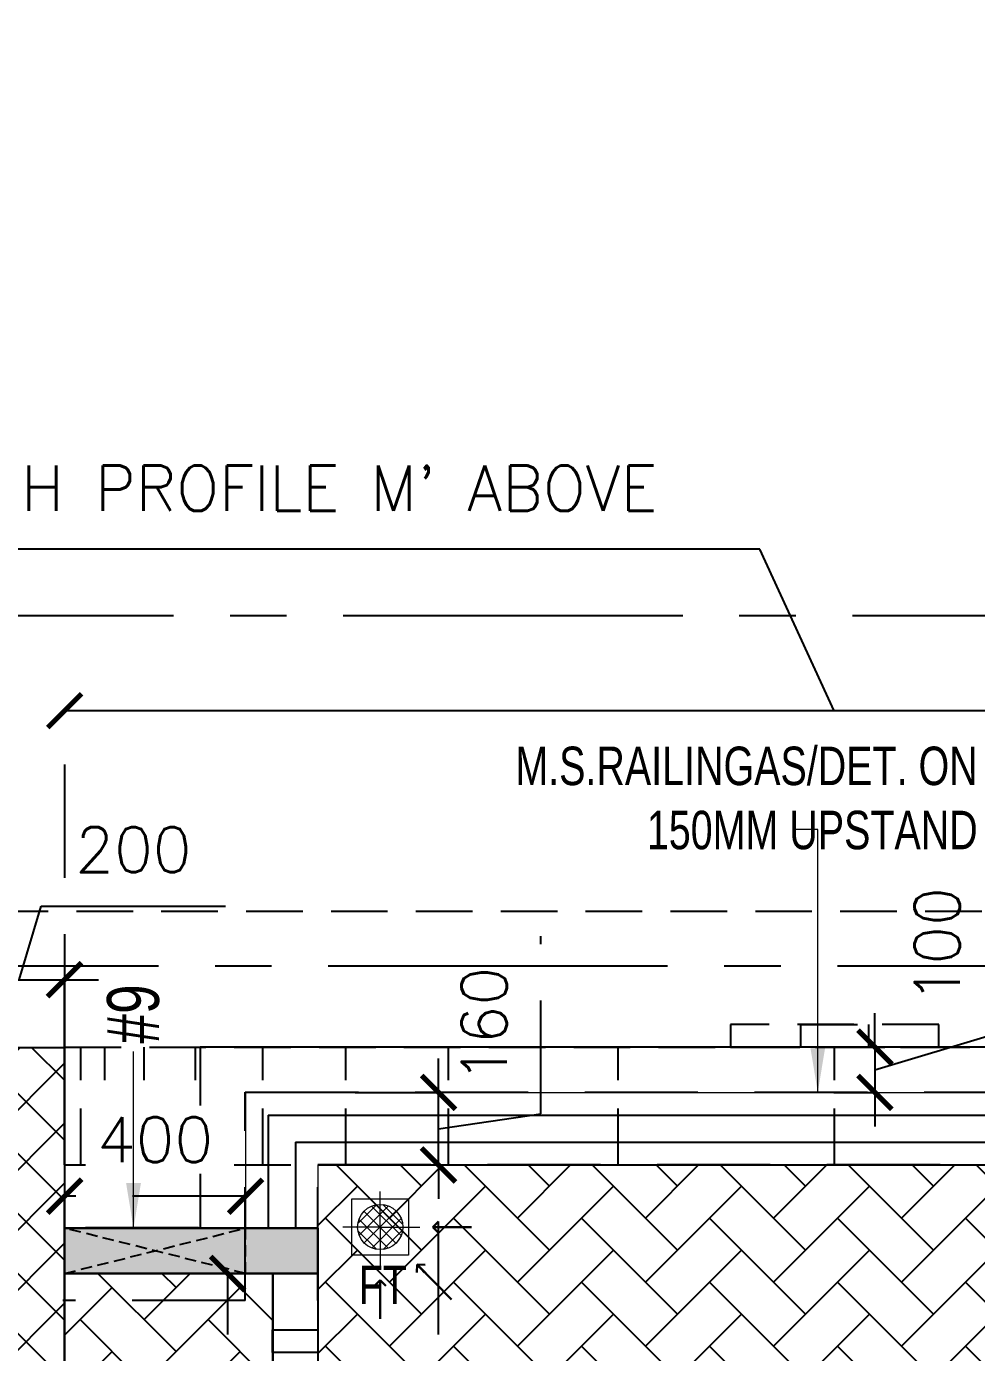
# Model space of a CAD drawing. Header units: millimetres. Extents: x 1167879 to 1231451, y -5731814 to -5645217.
# Drawn here: x 1186548 to 1188647, y -5708828 to -5705898 of the extents above; entities that cross this region are included whole.
import ezdxf

# ---------------------------------------------------------------- set-up
doc = ezdxf.new("R2010")
doc.units = ezdxf.units.MM
doc.header["$LTSCALE"] = 1000
doc.header["$MEASUREMENT"] = 0
for name, pattern in [('$0$AUDIT_D_120904163729-0', [0]), ('$0$HIDDEN', [0.375, 0.25, -0.125]), ('3BHK-A$0$AUDIT_D_120904163729-0', [0]), ('3BHK-A$0$HIDDEN', [0.375, 0.25, -0.125]), ('AUDIT_D_120904163729-0', [0]), ('T8(T9 IS SIMILAR) - 1st FLOOR ELEVATION$0$AUDIT_D_120904163729-0', [0]), ('T8(T9 IS SIMILAR) - 1st FLOOR ELEVATION$0$HIDDEN', [0.375, 0.25, -0.125]), ('T8(T9 IS SIMILAR) - DIMENSION & TEXTING$0$HIDDEN', [0.375, 0.25, -0.125]), ('T8(T9 IS SIMILAR) - TYPICAL FLOOR ELEVATION$0$AUDIT_D_120904163729-0', [0]), ('T8(T9 IS SIMILAR) - TYPICAL FLOOR ELEVATION$0$HIDDEN', [0.375, 0.25, -0.125]), ('T8(T9 IS SIMILAR)$0$$0$HIDDEN', [0.375, 0.25, -0.125]), ('T8_REFUGE COLUMNS$0$CENTER2', [1.125, 0.75, -0.125, 0.125, -0.125])]:
    doc.linetypes.add(name, pattern=pattern)
doc.layers.get('0').update_dxf_attribs({"linetype": 'AUDIT_D_120904163729-0'})
for name, color, linetype in [('$0$A-DIM', 1, '$0$AUDIT_D_120904163729-0'), ('3BHK-A$0$$1$CUT-OUT', 49, 'Continuous'), ('3BHK-A$0$A-DECK SUNK 125', 8, 'Continuous'), ('3BHK-A$0$A-Elev Feature-Chajja', 13, 'Continuous'), ('3BHK-A$0$A-HATCH -160', 251, '3BHK-A$0$AUDIT_D_120904163729-0'), ('3BHK-A$0$CUT-OUT', 49, 'Continuous'), ('3BHK-A$0$ELE 1', 1, 'Continuous'), ('A_dim', 1, 'Continuous'), ('T8(T9 IS SIMILAR) - 1st FLOOR ELEVATION$0$A-WALL-FEATURES', 6, 'T8(T9 IS SIMILAR) - 1st FLOOR ELEVATION$0$AUDIT_D_120904163729-0'), ('T8(T9 IS SIMILAR) - DIMENSION & TEXTING$0$A-DIMENSIONS', 2, 'T8(T9 IS SIMILAR) - DIMENSION & TEXTING$0$HIDDEN'), ('T8(T9 IS SIMILAR) - TYPICAL FLOOR ELEVATION$0$A-DIM', 1, 'T8(T9 IS SIMILAR) - TYPICAL FLOOR ELEVATION$0$AUDIT_D_120904163729-0'), ('T8(T9 IS SIMILAR) - TYPICAL FLOOR ELEVATION$0$A-WALL HATCH', 252, 'T8(T9 IS SIMILAR) - TYPICAL FLOOR ELEVATION$0$AUDIT_D_120904163729-0'), ('T8(T9 IS SIMILAR) - TYPICAL FLOOR ELEVATION$0$A-WALL-FEATURES', 6, 'T8(T9 IS SIMILAR) - TYPICAL FLOOR ELEVATION$0$AUDIT_D_120904163729-0'), ('T8(T9 IS SIMILAR)$0$$6$a-beam 2', 50, 'Continuous'), ('T8(T9 IS SIMILAR)$0$S-BEAM', 20, 'T8(T9 IS SIMILAR)$0$$0$HIDDEN'), ('T8_REFUGE COLUMNS$0$A-CENTERLINE', 193, 'T8_REFUGE COLUMNS$0$CENTER2'), ('T8_TYPICAL COLUMNS$0$A-RCC COLS', 3, 'Continuous')]:
    doc.layers.add(name, color=color, linetype=linetype)
for name, color, linetype, lineweight in [('3BHK-A$0$a-TOI-fixtures', 251, 'Continuous', 0), ('3BHK-A$0$A-WALL- 160', 6, 'Continuous', 30), ('3BHK-A$0$D&W', 8, 'Continuous', 25), ('3BHK-A$0$Ele', 8, 'Continuous', 15), ('T8(T9 IS SIMILAR) - DIMENSION & TEXTING$0$R0-18-10-2014-T1-1st Podium Floor Plan$0$Text', 2, 'Continuous', 0), ('T8(T9 IS SIMILAR)$0$D&W', 8, 'Continuous', 25)]:
    doc.layers.add(name, color=color, linetype=linetype, lineweight=lineweight)
doc.styles.add('$4$Romans 1', font='romans.shx', dxfattribs={"height": 100})
doc.styles.add('3BHK-A$0$Romans 1', font='romans.shx', dxfattribs={"height": 100})
doc.styles.add('T8(T9 IS SIMILAR) - DIMENSION & TEXTING$0$ARIAL ARROW', font='swisscl.ttf')
doc.styles.add('T8(T9 IS SIMILAR) - DIMENSION & TEXTING$0$Romans 1', font='romans.shx', dxfattribs={"height": 100})
doc.styles.add('T8(T9 IS SIMILAR) - DIMENSION & TEXTING$0$Tahoma', font='tahoma.ttf')
doc.styles.add('T8(T9 IS SIMILAR) - TYPICAL FLOOR ELEVATION$0$Romans 1', font='romans.shx', dxfattribs={"height": 100})
doc.dimstyles.new('$1$ALPINE S', dxfattribs={"dimscale": 0, "dimtxt": 100, "dimasz": 75, "dimexe": 0, "dimexo": 0, "dimgap": 75, "dimtad": 1, "dimdec": 0, "dimzin": 0, "dimdsep": 46, "dimtxsty": '$4$Romans 1', "dimblk": '$4$_ArchTick', "dimcen": 0.09, "dimclrd": 256, "dimclre": 256, "dimclrt": 7, "dimadec": 0, "dimazin": 0, "dimtfac": 1, "dimtdec": 0, "dimtofl": 0, "dimtmove": 1, "dimatfit": 0, "dimldrblk": '$1$_Open90', "dimfxl": 1, "dimtolj": 1, "dimtzin": 0, "dimarcsym": 0})
doc.dimstyles.new('3BHK-A$0$ALPINE S', dxfattribs={"dimscale": 0, "dimtxt": 100, "dimasz": 75, "dimexe": 0, "dimexo": 0, "dimgap": 75, "dimtad": 1, "dimdec": 0, "dimzin": 0, "dimdsep": 46, "dimtxsty": '3BHK-A$0$Romans 1', "dimblk": '3BHK-A$0$_ArchTick', "dimcen": 0.09, "dimclrd": 256, "dimclre": 256, "dimclrt": 7, "dimadec": 0, "dimazin": 0, "dimtfac": 1, "dimtdec": 0, "dimtofl": 0, "dimtmove": 1, "dimatfit": 0, "dimldrblk": '3BHK-A$0$_Open90', "dimfxl": 1, "dimtolj": 1, "dimtzin": 0, "dimarcsym": 0})
doc.dimstyles.new('T8(T9 IS SIMILAR) - DIMENSION & TEXTING$0$ALPINE S', dxfattribs={"dimscale": 0, "dimtxt": 100, "dimasz": 75, "dimexe": 0, "dimexo": 0, "dimgap": 75, "dimtad": 1, "dimdec": 0, "dimzin": 0, "dimdsep": 46, "dimtxsty": 'T8(T9 IS SIMILAR) - DIMENSION & TEXTING$0$Romans 1', "dimblk": 'T8(T9 IS SIMILAR) - DIMENSION & TEXTING$0$_ArchTick', "dimcen": 0.09, "dimclrd": 256, "dimclre": 256, "dimclrt": 7, "dimadec": 0, "dimazin": 0, "dimtfac": 1, "dimtdec": 0, "dimtofl": 0, "dimtmove": 1, "dimatfit": 0, "dimldrblk": 'T8(T9 IS SIMILAR) - DIMENSION & TEXTING$0$_Open90', "dimfxl": 1, "dimtolj": 1, "dimtzin": 0, "dimarcsym": 0})
doc.dimstyles.new('T8(T9 IS SIMILAR) - DIMENSION & TEXTING$0$SAMATA STD', dxfattribs={"dimtxt": 100, "dimasz": 50, "dimexe": 50, "dimexo": 50, "dimgap": 10, "dimtad": 0, "dimdec": 0, "dimrnd": 5, "dimzin": 0, "dimdsep": 46, "dimtxsty": 'T8(T9 IS SIMILAR) - DIMENSION & TEXTING$0$Tahoma', "dimblk": 'T8(T9 IS SIMILAR) - DIMENSION & TEXTING$0$_Origin2', "dimcen": -50, "dimdle": 50, "dimclrd": 7, "dimclre": 7, "dimclrt": 7, "dimadec": 0, "dimazin": 0, "dimtfac": 1, "dimtdec": 0, "dimtmove": 1, "dimatfit": 3, "dimfxl": 150, "dimtfill": 1, "dimtolj": 1, "dimtzin": 0, "dimlwd": -1, "dimlwe": -1, "dimarcsym": 0})
doc.dimstyles.new('T8(T9 IS SIMILAR) - TYPICAL FLOOR ELEVATION$0$ALPINE S', dxfattribs={"dimscale": 0, "dimtxt": 100, "dimasz": 75, "dimexe": 0, "dimexo": 0, "dimgap": 75, "dimtad": 1, "dimdec": 0, "dimzin": 0, "dimdsep": 46, "dimtxsty": 'T8(T9 IS SIMILAR) - TYPICAL FLOOR ELEVATION$0$Romans 1', "dimblk": 'T8(T9 IS SIMILAR) - TYPICAL FLOOR ELEVATION$0$_ArchTick', "dimcen": 0.09, "dimclrd": 256, "dimclre": 256, "dimclrt": 7, "dimadec": 0, "dimazin": 0, "dimtfac": 1, "dimtdec": 0, "dimtofl": 0, "dimtmove": 1, "dimatfit": 0, "dimldrblk": 'T8(T9 IS SIMILAR) - TYPICAL FLOOR ELEVATION$0$_Open90', "dimfxl": 1, "dimtolj": 1, "dimtzin": 0, "dimarcsym": 0})

# ---------------------------------------------------------------- blocks, each defined once
blk = doc.blocks.new('T8(T9 IS SIMILAR) - 1st FLOOR ELEVATION')
at = {"layer": 'T8(T9 IS SIMILAR) - 1st FLOOR ELEVATION$0$A-WALL-FEATURES', "color": 4, "linetype": 'T8(T9 IS SIMILAR) - 1st FLOOR ELEVATION$0$HIDDEN', "ltscale": 0.5}
for p, q in [((1186632.4, -5708413.8, -0.2), (1186632.4, -5708153.8)), ((1186632.4, -5708153.8), (1190032.4, -5708153.8, 0.2)), ((1186668.8, -5708413.8, 0.4), (1186668.8, -5708153.8, 0.6)), ((1186721.2, -5708413.8, 0.4), (1186721.2, -5708153.8, 0.6)), ((1186808.5, -5708413.8, 0.4), (1186808.5, -5708153.8, 0.6)), ((1186922, -5708413.8, 0.4), (1186922, -5708153.8, 0.6)), ((1187070.4, -5708413.8, 0.4), (1187070.4, -5708153.8, 0.6)), ((1187253.8, -5708413.8, 0.4), (1187253.8, -5708153.8, 0.6)), ((1187480.7, -5708413.8, 0.4), (1187480.7, -5708153.8, 0.6)), ((1187855.3, -5708413.8, 0.4), (1187855.3, -5708153.8, 0.6)), ((1188333.9, -5708413.8, 0.4), (1188333.9, -5708153.8, 0.6)), ((1186632.4, -5708413.8), (1190032.4, -5708413.8, 0.2))]:
    blk.add_line(p, q, dxfattribs=at)
at = {"layer": 'T8(T9 IS SIMILAR) - 1st FLOOR ELEVATION$0$A-WALL-FEATURES', "color": 4, "linetype": 'T8(T9 IS SIMILAR) - 1st FLOOR ELEVATION$0$HIDDEN', "ltscale": 0.5, "elevation": 0.6}
blk.add_lwpolyline([(1190534.1, -5710588.8), (1190533.8, -5707853.8), (1186132.4, -5707853.8), (1186132.4, -5709298.7)], dxfattribs=at)
for points in [[(1188564.1, -5708103.8), (1188104.1, -5708103.8), (1188104.1, -5708153.8), (1188564.1, -5708153.8)], [(1188409.1, -5708153.8), (1188259.1, -5708153.8), (1188259.1, -5708103.8), (1188409.1, -5708103.8)]]:
    blk.add_lwpolyline(points, close=True, dxfattribs=at)
blk = doc.blocks.new('T8(T9 IS SIMILAR) - DIMENSION & TEXTING$0$_ArchTick')
at = {"color": 0, "linetype": 'ByBlock', "const_width": 0.15}
blk.add_lwpolyline([(-0.5, -0.5), (0.5, 0.5)], dxfattribs=at)
blk = doc.blocks.new('*D358')
at = {"layer": 'T8(T9 IS SIMILAR) - DIMENSION & TEXTING$0$A-DIMENSIONS', "linetype": 'T8(T9 IS SIMILAR) - DIMENSION & TEXTING$0$HIDDEN', "lineweight": -2, "transparency": 16777216}
for p, q in [((1187274.3, -5708414), (1187458.8, -5708414)), ((1187274.3, -5709913.9), (1187458.8, -5709913.9))]:
    blk.add_line(p, q, dxfattribs=at)
at = {"layer": 'T8(T9 IS SIMILAR) - DIMENSION & TEXTING$0$A-DIMENSIONS', "lineweight": -2, "transparency": 16777216}
blk.add_line((1187458.8, -5709913.9), (1187458.8, -5708414), dxfattribs=at)
at = {"layer": 'T8(T9 IS SIMILAR) - DIMENSION & TEXTING$0$A-DIMENSIONS', "linetype": 'ByBlock', "lineweight": -2, "transparency": 16777216, "xscale": 75, "yscale": 75, "zscale": 75}
for p, rotation in [((1187458.8, -5708414), 90), ((1187458.8, -5709913.9), 270)]:
    blk.add_blockref('T8(T9 IS SIMILAR) - DIMENSION & TEXTING$0$_ArchTick', p, dxfattribs=dict(at, rotation=rotation))
at = {"layer": 'T8(T9 IS SIMILAR) - DIMENSION & TEXTING$0$A-DIMENSIONS', "color": 7, "linetype": 'ByBlock', "transparency": 16777216, "insert": (1187333.8, -5709163.9), "char_height": 100, "attachment_point": 5, "rotation": 90, "style": 'T8(T9 IS SIMILAR) - DIMENSION & TEXTING$0$Romans 1'}
blk.add_mtext('\\A1;1500', dxfattribs=at)
blk = doc.blocks.new('T8(T9 IS SIMILAR) - DIMENSION & TEXTING$0$_Open90')
at = {"color": 0, "linetype": 'ByBlock', "lineweight": -2}
for p, q in [((-0.5, 0.5), (0, 0)), ((0, 0), (-1, 0)), ((0, 0), (-0.5, -0.5))]:
    blk.add_line(p, q, dxfattribs=at)
blk = doc.blocks.new('*D360')
at = {"layer": 'T8(T9 IS SIMILAR) - DIMENSION & TEXTING$0$A-DIMENSIONS', "linetype": 'T8(T9 IS SIMILAR) - DIMENSION & TEXTING$0$HIDDEN', "lineweight": -2, "transparency": 16777216}
for p, q in [((1186977.7, -5708654), (1186992.9, -5708654)), ((1186977.7, -5709913.9), (1186992.9, -5709913.9))]:
    blk.add_line(p, q, dxfattribs=at)
at = {"layer": 'T8(T9 IS SIMILAR) - DIMENSION & TEXTING$0$A-DIMENSIONS', "lineweight": -2, "transparency": 16777216}
blk.add_line((1186992.9, -5709913.9), (1186992.9, -5708654), dxfattribs=at)
at = {"layer": 'T8(T9 IS SIMILAR) - DIMENSION & TEXTING$0$A-DIMENSIONS', "linetype": 'ByBlock', "lineweight": -2, "transparency": 16777216, "xscale": 75, "yscale": 75, "zscale": 75}
for p, rotation in [((1186992.9, -5708654), 90), ((1186992.9, -5709913.9), 270)]:
    blk.add_blockref('T8(T9 IS SIMILAR) - DIMENSION & TEXTING$0$_ArchTick', p, dxfattribs=dict(at, rotation=rotation))
at = {"layer": 'T8(T9 IS SIMILAR) - DIMENSION & TEXTING$0$A-DIMENSIONS', "color": 7, "linetype": 'ByBlock', "transparency": 16777216, "insert": (1186867.9, -5709283.9), "char_height": 100, "attachment_point": 5, "rotation": 90, "style": 'T8(T9 IS SIMILAR) - DIMENSION & TEXTING$0$Romans 1'}
blk.add_mtext('\\A1;1260', dxfattribs=at)
blk = doc.blocks.new('*D215')
at = {"layer": 'T8(T9 IS SIMILAR) - DIMENSION & TEXTING$0$A-DIMENSIONS', "linetype": 'T8(T9 IS SIMILAR) - DIMENSION & TEXTING$0$HIDDEN', "lineweight": -2, "transparency": 16777216}
for p, q in [((1186632.7, -5708553.7), (1186632.7, -5708483)), ((1187032.4, -5708553.7), (1187032.4, -5708483))]:
    blk.add_line(p, q, dxfattribs=at)
at = {"layer": 'T8(T9 IS SIMILAR) - DIMENSION & TEXTING$0$A-DIMENSIONS', "lineweight": -2, "transparency": 16777216}
blk.add_line((1187032.4, -5708483), (1186632.7, -5708483), dxfattribs=at)
at = {"layer": 'T8(T9 IS SIMILAR) - DIMENSION & TEXTING$0$A-DIMENSIONS', "color": 7, "linetype": 'ByBlock', "transparency": 16777216, "insert": (1186832.5, -5708358), "char_height": 100, "attachment_point": 5, "style": 'T8(T9 IS SIMILAR) - DIMENSION & TEXTING$0$Romans 1', "bg_fill": 3, "box_fill_scale": 1.25, "bg_fill_color": 256, "bg_fill_true_color": 13158600, "bg_fill_transparency": 0}
blk.add_mtext('\\A1;400', dxfattribs=at)
at = {"layer": 'T8(T9 IS SIMILAR) - DIMENSION & TEXTING$0$A-DIMENSIONS', "linetype": 'ByBlock', "lineweight": -2, "transparency": 16777216, "xscale": 75, "yscale": 75, "zscale": 75, "rotation": 180}
blk.add_blockref('T8(T9 IS SIMILAR) - DIMENSION & TEXTING$0$_ArchTick', (1186632.7, -5708483), dxfattribs=at)
at = {"layer": 'T8(T9 IS SIMILAR) - DIMENSION & TEXTING$0$A-DIMENSIONS', "linetype": 'ByBlock', "lineweight": -2, "transparency": 16777216, "xscale": 75, "yscale": 75, "zscale": 75}
blk.add_blockref('T8(T9 IS SIMILAR) - DIMENSION & TEXTING$0$_ArchTick', (1187032.4, -5708483), dxfattribs=at)
blk = doc.blocks.new('T8(T9 IS SIMILAR) - DIMENSION & TEXTING$0$_Origin2')
at = {"color": 0, "linetype": 'ByBlock', "lineweight": -2}
blk.add_line((-0.5, 0), (-1, 0), dxfattribs=at)
for radius in [0.5, 0.25]:
    blk.add_circle((0, 0), radius, dxfattribs=at)
blk = doc.blocks.new('*D195')
at = {"layer": 'T8(T9 IS SIMILAR) - DIMENSION & TEXTING$0$A-DIMENSIONS', "lineweight": -2, "transparency": 16777216}
for p, q in [((1187684.8, -5708300.8), (1187684.8, -5707907.9)), ((1187458.8, -5708253.7), (1187458.8, -5708178.7)), ((1187458.8, -5708414), (1187458.8, -5708253.7)), ((1187458.8, -5708333.8), (1187684.8, -5708300.8)), ((1187458.8, -5708414), (1187458.8, -5708489))]:
    blk.add_line(p, q, dxfattribs=at)
at = {"layer": 'T8(T9 IS SIMILAR) - DIMENSION & TEXTING$0$A-DIMENSIONS', "linetype": 'T8(T9 IS SIMILAR) - DIMENSION & TEXTING$0$HIDDEN', "lineweight": -2, "transparency": 16777216}
for p, q in [((1187274.3, -5708253.7), (1187458.8, -5708253.7)), ((1187274.3, -5708414), (1187458.8, -5708414))]:
    blk.add_line(p, q, dxfattribs=at)
at = {"layer": 'T8(T9 IS SIMILAR) - DIMENSION & TEXTING$0$A-DIMENSIONS', "linetype": 'ByBlock', "lineweight": -2, "transparency": 16777216, "xscale": 75, "yscale": 75, "zscale": 75}
for p, rotation in [((1187458.8, -5708253.7), 270), ((1187458.8, -5708414), 90)]:
    blk.add_blockref('T8(T9 IS SIMILAR) - DIMENSION & TEXTING$0$_ArchTick', p, dxfattribs=dict(at, rotation=rotation))
at = {"layer": 'T8(T9 IS SIMILAR) - DIMENSION & TEXTING$0$A-DIMENSIONS', "color": 7, "linetype": 'ByBlock', "transparency": 16777216, "insert": (1187559.8, -5708104.4), "char_height": 100, "attachment_point": 5, "rotation": 90, "style": 'T8(T9 IS SIMILAR) - DIMENSION & TEXTING$0$Romans 1'}
blk.add_mtext('\\A1;160', dxfattribs=at)
blk = doc.blocks.new('T8_REFUGE COLUMNS')
at = {"layer": 'T8_REFUGE COLUMNS$0$A-CENTERLINE'}
for p, q in [((1217248.2, -5707199.9), (1182156.9, -5707199.9)), ((1217215, -5707974.9), (1182156.9, -5707974.9))]:
    blk.add_line(p, q, dxfattribs=at)
blk = doc.blocks.new('T8_TYPICAL COLUMNS')
at = {"layer": 'T8_TYPICAL COLUMNS$0$A-RCC COLS', "linetype": 'ByBlock'}
blk.add_blockref('T8_REFUGE COLUMNS', (0, 0), dxfattribs=at)
blk = doc.blocks.new('3BHK-A$0$_ArchTick')
at = {"color": 0, "linetype": 'ByBlock', "const_width": 0.15}
blk.add_lwpolyline([(-0.5, -0.5), (0.5, 0.5)], dxfattribs=at)
blk = doc.blocks.new('3BHK-A$0$_Open90')
at = {"color": 0, "linetype": 'ByBlock', "lineweight": -2}
for p, q in [((0, 0), (-1, 0)), ((-0.5, 0.5), (0, 0)), ((0, 0), (-0.5, -0.5))]:
    blk.add_line(p, q, dxfattribs=at)
blk = doc.blocks.new('T8(T9 IS SIMILAR) - TYPICAL FLOOR ELEVATION$0$_ArchTick')
at = {"color": 0, "linetype": 'ByBlock', "const_width": 0.15}
blk.add_lwpolyline([(-0.5, -0.5), (0.5, 0.5)], dxfattribs=at)
blk = doc.blocks.new('*D695')
at = {"layer": 'T8(T9 IS SIMILAR) - TYPICAL FLOOR ELEVATION$0$A-DIM', "lineweight": -2, "transparency": 16777216}
for p, q in [((1188685.5, -5708124.9), (1188685.5, -5707732)), ((1188423, -5708153.6), (1188423, -5708078.6)), ((1188423, -5708203.6), (1188685.5, -5708124.9)), ((1188423, -5708153.6), (1188423, -5708253.6)), ((1188423, -5708253.6), (1188423, -5708328.6))]:
    blk.add_line(p, q, dxfattribs=at)
at = {"layer": 'T8(T9 IS SIMILAR) - TYPICAL FLOOR ELEVATION$0$A-DIM', "linetype": 'T8(T9 IS SIMILAR) - TYPICAL FLOOR ELEVATION$0$HIDDEN', "lineweight": -2, "transparency": 16777216}
for p, q in [((1188332.4, -5708153.6), (1188423, -5708153.6)), ((1188332.4, -5708253.6), (1188423, -5708253.6))]:
    blk.add_line(p, q, dxfattribs=at)
at = {"layer": 'T8(T9 IS SIMILAR) - TYPICAL FLOOR ELEVATION$0$A-DIM', "linetype": 'ByBlock', "lineweight": -2, "transparency": 16777216, "xscale": 75, "yscale": 75, "zscale": 75}
for p, rotation in [((1188423, -5708153.6), 270), ((1188423, -5708253.6), 90)]:
    blk.add_blockref('T8(T9 IS SIMILAR) - TYPICAL FLOOR ELEVATION$0$_ArchTick', p, dxfattribs=dict(at, rotation=rotation))
at = {"layer": 'T8(T9 IS SIMILAR) - TYPICAL FLOOR ELEVATION$0$A-DIM', "color": 7, "linetype": 'ByBlock', "transparency": 16777216, "insert": (1188560.5, -5707928.4), "char_height": 100, "attachment_point": 5, "rotation": 90, "style": 'T8(T9 IS SIMILAR) - TYPICAL FLOOR ELEVATION$0$Romans 1'}
blk.add_mtext('\\A1;100', dxfattribs=at)
blk = doc.blocks.new('T8(T9 IS SIMILAR) - TYPICAL FLOOR ELEVATION$0$_Open90')
at = {"color": 0, "linetype": 'ByBlock', "lineweight": -2}
for p, q in [((-0.5, 0.5), (0, 0)), ((0, 0), (-1, 0)), ((0, 0), (-0.5, -0.5))]:
    blk.add_line(p, q, dxfattribs=at)
blk = doc.blocks.new('*D734')
at = {"layer": 'T8(T9 IS SIMILAR) - TYPICAL FLOOR ELEVATION$0$A-DIM', "lineweight": -2, "transparency": 16777216}
for p, q in [((1186532.4, -5708004.5), (1186581.1, -5707842)), ((1186581.1, -5707842), (1186988.3, -5707842)), ((1186432.4, -5708004.5), (1186357.4, -5708004.5)), ((1186432.4, -5708004.5), (1186632.4, -5708004.5)), ((1186632.4, -5708004.5), (1186707.4, -5708004.5))]:
    blk.add_line(p, q, dxfattribs=at)
at = {"layer": 'T8(T9 IS SIMILAR) - TYPICAL FLOOR ELEVATION$0$A-DIM', "linetype": 'T8(T9 IS SIMILAR) - TYPICAL FLOOR ELEVATION$0$HIDDEN', "lineweight": -2, "transparency": 16777216}
for p, q in [((1186432.4, -5708154), (1186432.4, -5708004.5)), ((1186632.4, -5708154), (1186632.4, -5708004.5))]:
    blk.add_line(p, q, dxfattribs=at)
at = {"layer": 'T8(T9 IS SIMILAR) - TYPICAL FLOOR ELEVATION$0$A-DIM', "linetype": 'ByBlock', "lineweight": -2, "transparency": 16777216, "xscale": 75, "yscale": 75, "zscale": 75}
blk.add_blockref('T8(T9 IS SIMILAR) - TYPICAL FLOOR ELEVATION$0$_ArchTick', (1186432.4, -5708004.5), dxfattribs=at)
at = {"layer": 'T8(T9 IS SIMILAR) - TYPICAL FLOOR ELEVATION$0$A-DIM', "linetype": 'ByBlock', "lineweight": -2, "transparency": 16777216, "xscale": 75, "yscale": 75, "zscale": 75, "rotation": 180}
blk.add_blockref('T8(T9 IS SIMILAR) - TYPICAL FLOOR ELEVATION$0$_ArchTick', (1186632.4, -5708004.5), dxfattribs=at)
at = {"layer": 'T8(T9 IS SIMILAR) - TYPICAL FLOOR ELEVATION$0$A-DIM', "color": 7, "linetype": 'ByBlock', "transparency": 16777216, "insert": (1186784.7, -5707717), "char_height": 100, "attachment_point": 5, "style": 'T8(T9 IS SIMILAR) - TYPICAL FLOOR ELEVATION$0$Romans 1', "bg_fill": 3, "box_fill_scale": 1.25, "bg_fill_color": 256, "bg_fill_true_color": 13158600, "bg_fill_transparency": 0}
blk.add_mtext('\\A1;200', dxfattribs=at)
blk = doc.blocks.new('$4$_ArchTick')
at = {"color": 0, "linetype": 'ByBlock', "const_width": 0.15}
blk.add_lwpolyline([(-0.5, -0.5), (0.5, 0.5)], dxfattribs=at)
blk = doc.blocks.new('*D54')
at = {"layer": '$0$A-DIM', "lineweight": -2, "transparency": 16777216}
for p, q in [((3336.3, 11747), (810.1, 11747)), ((3500.7, 11390), (3336.3, 11747)), ((5200.7, 11390), (1800.7, 11390))]:
    blk.add_line(p, q, dxfattribs=at)
at = {"layer": '$0$A-DIM', "linetype": '$0$HIDDEN', "lineweight": -2, "transparency": 16777216}
for p, q in [((1800.7, 10645.9), (1800.7, 11390)), ((5200.7, 10646.1), (5200.7, 11390))]:
    blk.add_line(p, q, dxfattribs=at)
at = {"layer": '$0$A-DIM', "linetype": 'ByBlock', "lineweight": -2, "transparency": 16777216, "xscale": 75, "yscale": 75, "zscale": 75, "rotation": 180}
blk.add_blockref('$4$_ArchTick', (1800.7, 11390), dxfattribs=at)
at = {"layer": '$0$A-DIM', "linetype": 'ByBlock', "lineweight": -2, "transparency": 16777216, "xscale": 75, "yscale": 75, "zscale": 75}
blk.add_blockref('$4$_ArchTick', (5200.7, 11390), dxfattribs=at)
at = {"layer": '$0$A-DIM', "color": 7, "linetype": 'ByBlock', "transparency": 16777216, "insert": (2073.2, 11881.6), "char_height": 100, "attachment_point": 5, "style": '$4$Romans 1'}
blk.add_mtext("\\A1;3400 ARCH PROFILE M' ABOVE", dxfattribs=at)
blk = doc.blocks.new('$1$_Open90')
at = {"color": 0, "linetype": 'ByBlock', "lineweight": -2}
for p, q in [((-0.5, 0.5), (0, 0)), ((0, 0), (-1, 0)), ((0, 0), (-0.5, -0.5))]:
    blk.add_line(p, q, dxfattribs=at)
blk = doc.blocks.new('T8(T9 IS SIMILAR) - DIMENSION & TEXTING')
at = {"layer": 'T8(T9 IS SIMILAR) - DIMENSION & TEXTING$0$R0-18-10-2014-T1-1st Podium Floor Plan$0$Text', "linetype": 'ByBlock', "style": 'T8(T9 IS SIMILAR) - DIMENSION & TEXTING$0$ARIAL ARROW'}
blk.add_text('#9', height=114.75, rotation=90, dxfattribs=at).set_placement((1186841.1, -5708145.6, 0))
blk.add_text('FT', height=85, dxfattribs=at).set_placement((1187282.7, -5708721.6))
at = {"layer": 'T8(T9 IS SIMILAR) - DIMENSION & TEXTING$0$R0-18-10-2014-T1-1st Podium Floor Plan$0$Text', "linetype": 'ByBlock', "insert": (1188650, -5707489.4, 0.5), "char_height": 85, "width": 1176.168, "attachment_point": 3, "style": 'T8(T9 IS SIMILAR) - DIMENSION & TEXTING$0$ARIAL ARROW'}
blk.add_mtext('M.S.RAILINGAS/DET. ON 150MM UPSTAND', dxfattribs=at)
at = {"layer": 'T8(T9 IS SIMILAR) - DIMENSION & TEXTING$0$A-DIMENSIONS', "linetype": 'ByBlock'}
dim = blk.add_linear_dim(base=(1187458.8, -5708253.7), p1=(1187274.3, -5708414, 0.5), p2=(1187274.3, -5708253.7, 0), angle=90, dimstyle='T8(T9 IS SIMILAR) - DIMENSION & TEXTING$0$ALPINE S', override={"dimscale": 1, "dimfxl": 5, "dimarcsym": 1}, dxfattribs=at)
dim.commit()
dim.dimension.update_dxf_attribs({"geometry": '*D195', "text_midpoint": (1187684.8, -5708225.8), "dimtype": 128})
dim = blk.add_linear_dim(base=(1186632.7, -5708483), p1=(1187032.4, -5708553.7, 0.6), p2=(1186632.7, -5708553.7), dimstyle='T8(T9 IS SIMILAR) - DIMENSION & TEXTING$0$ALPINE S', override={"dimscale": 1, "dimfxl": 5, "dimtfill": 1, "dimarcsym": 1}, dxfattribs=at)
dim.commit()
dim.dimension.update_dxf_attribs({"geometry": '*D215', "text_midpoint": (1186832.5, -5708483), "dimtype": 128})
for base, p1, p2, picture, middle in [((1187458.8, -5708414, 0.5), (1187274.3, -5709913.9, 0.5), (1187274.3, -5708414, 0.5), '*D358', (1187333.8, -5709163.9, 0.5)), ((1186992.9, -5708654, 0.5), (1186977.7, -5709913.9, 0.5), (1186977.7, -5708654), '*D360', (1186867.9, -5709283.9, 0.5))]:
    dim = blk.add_linear_dim(base=base, p1=p1, p2=p2, angle=90, dimstyle='T8(T9 IS SIMILAR) - DIMENSION & TEXTING$0$ALPINE S', override={"dimscale": 1, "dimfxl": 5, "dimarcsym": 1}, dxfattribs=at)
    dim.commit()
    dim.dimension.update_dxf_attribs({"geometry": picture, "text_midpoint": middle})
at = {"layer": 'T8(T9 IS SIMILAR) - DIMENSION & TEXTING$0$R0-18-10-2014-T1-1st Podium Floor Plan$0$Text'}
blk.add_leader([(1188296.7, -5708253.7), (1188296.7, -5707672.7), (1188240.8, -5707672.7)], dimstyle='T8(T9 IS SIMILAR) - DIMENSION & TEXTING$0$SAMATA STD', override={"dimscale": 1, "dimasz": 100, "dimclrd": 2, "dimfxlon": 1, "dimarcsym": 1}, dxfattribs=at)
blk.add_leader([(1186784.9, -5708553.7), (1186784.8, -5708254.5), (1186784.9, -5708163.5)], dimstyle='T8(T9 IS SIMILAR) - DIMENSION & TEXTING$0$SAMATA STD', override={"dimscale": 1, "dimasz": 100, "dimclrd": 2, "dimfxlon": 1, "dimarcsym": 1}, dxfattribs=at)
blk = doc.blocks.new('3BHK-A$0$A$C1DA736AB')
at = {"layer": '3BHK-A$0$a-TOI-fixtures', "linetype": 'ByBlock'}
for points in [[(117, 0.4, 0), (202.3, 0.4, 0)], [(81.7, -82.8, 0), (158.2, -159.9, 0)], [(0.4, -117, 0), (0.4, -202.3, 0)]]:
    blk.add_leader(points, dimstyle='3BHK-A$0$ALPINE S', override={"dimscale": 1, "dimasz": 25, "dimtad": 0, "dimfxl": 5, "dimtfill": 1, "dimarcsym": 1}, dxfattribs=at)
blk = doc.blocks.new('3BHK-A$0$Type-A-First Floor Plan-bottom-up$0$FLOOR TRAP-flat-6')
at = {"layer": '3BHK-A$0$a-TOI-fixtures'}
h = blk.add_hatch(dxfattribs=at)
h.set_pattern_fill('ACET-2D-_USER', color=256, scale=20, angle=45, style=0, double=1, pattern_type=0)
h.set_pattern_definition([(45, (-789896.981, 5385770.066), (-14.142135624, 14.142135624), []), (135, (-789896.981, 5385770.066), (-14.142135624, -14.142135624), [])])
edge = h.paths.add_edge_path()
edge.add_arc((150, 150), 50, 0, 360)
for q in [(150, 228.6), (67.6, 150), (237.4, 150), (150, 63.6)]:
    blk.add_line((150, 150), q, dxfattribs=at)
blk.add_lwpolyline([(87.5, 212.5), (212.5, 212.5), (212.5, 87.5), (87.5, 87.5)], close=True, dxfattribs=at)
blk.add_circle((150, 150), 50, dxfattribs=at)
at = {"layer": '3BHK-A$0$A-WALL- 160', "linetype": 'ByBlock'}
blk.add_blockref('3BHK-A$0$A$C1DA736AB', (149.6, 149.6, 0), dxfattribs=at)
blk = doc.blocks.new('3BHK-A')
at = {"layer": '3BHK-A$0$A-DECK SUNK 125'}
h = blk.add_hatch(dxfattribs=at)
h.set_pattern_fill('AR-HBONE', color=256, scale=25)
h.set_pattern_definition([(45, (25997.86, -10382.14), (1e-14, 141.4213562), [300, -100]), (135, (26068.57, -10311.43), (1e-14, 141.4213562), [300, -100])])
h.paths.add_polyline_path([(1187192.4, -5708413.7), (1189472.4, -5708413.6), (1189472.4, -5708714), (1190032.4, -5708714), (1190032.4, -5709913.5), (1187192.3, -5709913.5)])
h = blk.add_hatch(dxfattribs=at)
h.set_pattern_fill('AR-HBONE', color=256, scale=25)
edge = h.paths.add_edge_path(flags=17)
edge.add_arc((1186782.7, -5709763.7), 13, 0, 360)
h.paths.add_polyline_path([(1187092.7, -5709913.7), (1186832.7, -5709913.7), (1186832.7, -5709713.7), (1186632.7, -5709713.7), (1186632.7, -5708653.7), (1187092.7, -5708653.7)])
at = {"layer": '3BHK-A$0$A-HATCH -160', "linetype": 'ByBlock'}
h = blk.add_hatch(dxfattribs=at)
h.set_pattern_fill('ZIGZAG', color=256, scale=250)
h.set_pattern_definition([(9e-15, (1e-08, 0), (31.25, 31.25), [31.25, -31.25]), (90, (31.25, 0), (-31.25, 31.25), [31.25, -31.25])])
h.paths.add_polyline_path([(1185182.8, -5714749.5), (1186532.7, -5714749.5), (1186532.7, -5714149.5), (1186632.7, -5714149.5), (1186632.7, -5714749.5), (1188712.7, -5714749.5), (1188712.7, -5714049.5), (1189032.5, -5714049.5), (1189032.5, -5714149.5), (1188812.7, -5714149.5), (1188812.7, -5715449.5), (1189032.5, -5715449.5), (1189032.5, -5715549.5), (1188712.7, -5715549.5), (1188712.7, -5714849.5), (1186632.7, -5714849.5), (1186632.7, -5715664.5), (1186532.7, -5715664.5), (1186532.7, -5714849.5), (1185182.8, -5714849.5)])
h.paths.add_polyline_path([(1185182.8, -5713249.5), (1185782.7, -5713249.5), (1185782.7, -5713149.5), (1185182.8, -5713149.5)])
h.paths.add_polyline_path([(1186532.7, -5710699.5), (1186632.7, -5710699.5), (1186632.7, -5713249.5), (1186532.7, -5713249.5)])
h.paths.add_polyline_path([(1186532.7, -5717399.5), (1186632.7, -5717399.5), (1186632.7, -5716414.5), (1186532.7, -5716414.5)])
h.paths.add_polyline_path([(1194902.2, -5715375), (1194082.3, -5715375), (1194082.3, -5715475), (1194902.2, -5715475)])
h.paths.add_polyline_path([(1195782.2, -5715375), (1196682.2, -5715375), (1196682.2, -5715475), (1195782.2, -5715475)])
h.paths.add_polyline_path([(1194132.5, -5714149.9), (1196532.4, -5714149.9), (1196532.4, -5714049.9), (1194132.5, -5714049.9)])
h.paths.add_polyline_path([(1197432.4, -5711800.2), (1197532.4, -5711800.2), (1197532.4, -5714149.9), (1197432.4, -5714149.9)])
h.paths.add_polyline_path([(1198282.4, -5714149.9), (1198958.7, -5714149.9), (1198958.7, -5714049.9), (1198282.4, -5714049.9)])
h.paths.add_polyline_path([(1196871.9, -5720208.6), (1196082.2, -5720209.7), (1196082.3, -5720109.7), (1196082.2, -5720109.7), (1196182.2, -5720109.7), (1196871.9, -5720108.6)])
h.paths.add_polyline_path([(1193397.2, -5709939.9), (1193882.3, -5709939.6), (1193882.3, -5710040.1), (1193397.3, -5710040.1)])
h.paths.add_polyline_path([(1186632.7, -5708554.7), (1187192.3, -5708554.8), (1187192.3, -5708654.7), (1186632.7, -5708654.7)])
h.paths.add_polyline_path([(1194182.3, -5715724), (1194082.3, -5715724), (1194082.3, -5715474), (1194182.3, -5715474)])
at = {"color": 5, "linetype": '3BHK-A$0$HIDDEN', "ltscale": 0.1}
for p, q in [((1187032.4, -5708653.7, 0.6), (1186632.7, -5708553.7, 0.6)), ((1186632.7, -5708653.7), (1187032.4, -5708553.7, 0.6))]:
    blk.add_line(p, q, dxfattribs=at)
at = {"color": 5, "linetype": '3BHK-A$0$HIDDEN', "ltscale": 0.1, "elevation": 0.6}
blk.add_lwpolyline([(1187032.4, -5708553.7), (1186632.7, -5708553.7), (1186632.7, -5708653.7), (1187032.4, -5708653.7)], close=True, dxfattribs=at)
at = {"layer": '3BHK-A$0$$1$CUT-OUT', "elevation": 0}
blk.add_lwpolyline([(1187192.3, -5708653.7), (1187192.3, -5709913.7), (1187092.3, -5709913.6), (1187092.4, -5708653.7)], close=True, dxfattribs=at)
blk.add_lwpolyline([(1187092.3, -5709913.7), (1187092.4, -5708653.7)], dxfattribs=at)
at = {"layer": '3BHK-A$0$A-Elev Feature-Chajja', "color": 4, "elevation": 0}
blk.add_lwpolyline([(1187192.3, -5708828.1), (1187092.3, -5708828.1), (1187092.3, -5708778.1), (1187192.3, -5708778.1)], close=True, dxfattribs=at)
at = {"layer": '3BHK-A$0$A-WALL- 160', "linetype": 'ByBlock'}
blk.add_lwpolyline([(1186632.7, -5708553.6), (1187192.3, -5708553.7), (1187192.3, -5708653.7), (1186632.7, -5708653.7)], close=True, dxfattribs=at)
at = {"layer": '3BHK-A$0$CUT-OUT'}
blk.add_lwpolyline([(1187092.7, -5709913.7), (1186824.7, -5709913.7), (1186824.7, -5709713.7), (1186632.7, -5709713.7), (1186632.7, -5708653.7), (1187092.7, -5708653.7)], close=True, dxfattribs=at)
at = {"layer": '3BHK-A$0$D&W', "linetype": 'ByBlock'}
blk.add_line((1187192.4, -5708413.7, 0), (1189472.4, -5708413.7, 0), dxfattribs=at)
at = {"layer": '3BHK-A$0$Ele'}
for p, q in [((1187032.4, -5708253.7, 0), (1189632.4, -5708253.7, 0)), ((1187032.4, -5708253.7, 0), (1187032.4, -5708553.7, 0.6)), ((1187192.4, -5708413.7, 0), (1189472.4, -5708413.7, 0)), ((1187192.4, -5708413.7, 0), (1187192.4, -5708589.5, 0.6))]:
    blk.add_line(p, q, dxfattribs=at)
at = {"layer": '3BHK-A$0$ELE 1'}
for p, q in [((1187082.4, -5708303.7, 0), (1189582.4, -5708303.7, 0)), ((1187082.4, -5708303.7, 0), (1187082.4, -5708553.5, 0.6)), ((1187142.4, -5708363.7, 0), (1189522.4, -5708363.7, 0)), ((1187142.4, -5708363.7, 0), (1187142.4, -5708553.5, 0.6))]:
    blk.add_line(p, q, dxfattribs=at)
at = {"layer": '3BHK-A$0$a-TOI-fixtures', "extrusion": (0, 0, -1), "xscale": -1, "zscale": -1}
blk.add_blockref('3BHK-A$0$Type-A-First Floor Plan-bottom-up$0$FLOOR TRAP-flat-6', (-1187179.9, -5708701.1), dxfattribs=at)
blk = doc.blocks.new('T8(T9 IS SIMILAR) - TYPICAL FLOOR ELEVATION')
at = {"layer": 'T8(T9 IS SIMILAR) - TYPICAL FLOOR ELEVATION$0$A-WALL HATCH', "linetype": 'ByBlock'}
h = blk.add_hatch(dxfattribs=at)
h.set_pattern_fill('ANSI37', color=256, scale=750)
h.set_pattern_definition([(45, (-0.1, -0.21), (-66.2912607, 66.2912607), []), (135, (-0.1, -0.21), (-66.2912607, -66.2912607), [])])
h.paths.add_polyline_path([(1186632.3, -5709913.9), (1186432.3, -5709913.9), (1186432.3, -5708154.2), (1186632.3, -5708154.2)])
h.paths.add_polyline_path([(1190032.3, -5708154), (1190232.6, -5708154), (1190232.6, -5709913.7), (1190032.3, -5709913.7)])
h.paths.add_polyline_path([(1202792.3, -5700405.8), (1202592.3, -5700405.8), (1202592.3, -5701090.3), (1202792.3, -5701090.3)])
h.paths.add_polyline_path([(1209952.2, -5700405.8), (1209752.2, -5700405.8), (1209752.2, -5701092), (1209952.2, -5701092)])
h.paths.add_polyline_path([(1222512.1, -5708154), (1222311.7, -5708154), (1222311.7, -5709913.7), (1222512.1, -5709913.7)])
h.paths.add_polyline_path([(1225912.1, -5709913.9), (1226112.1, -5709913.9), (1226112.1, -5708154.2), (1225912.1, -5708154.2)])
h.paths.add_polyline_path([(1209852.3, -5729369.1), (1210052.3, -5729369.1), (1210052.3, -5728684.2), (1209852.3, -5728684.2)])
h.paths.add_polyline_path([(1202692.1, -5729369.1), (1202492, -5729369.1), (1202492, -5728684.2), (1202692.1, -5728684.2)])
at = {"layer": 'T8(T9 IS SIMILAR) - TYPICAL FLOOR ELEVATION$0$A-WALL-FEATURES', "linetype": 'ByBlock'}
blk.add_lwpolyline([(1186632.4, -5709913.7), (1186432.4, -5709913.7), (1186432.4, -5708154), (1186632.4, -5708154)], close=True, dxfattribs=at)
blk.add_lwpolyline([(1189732.4, -5708554), (1189732.4, -5708153.6), (1186932.4, -5708153.6), (1186932.4, -5708553.9)], dxfattribs=at)
at = {"layer": 'T8(T9 IS SIMILAR) - TYPICAL FLOOR ELEVATION$0$A-DIM', "linetype": 'ByBlock'}
dim = blk.add_linear_dim(base=(1188423, -5708253.6), p1=(1188332.4, -5708153.6), p2=(1188332.4, -5708253.6), angle=90, dimstyle='T8(T9 IS SIMILAR) - TYPICAL FLOOR ELEVATION$0$ALPINE S', override={"dimscale": 1, "dimfxl": 5, "dimarcsym": 1}, dxfattribs=at)
dim.commit()
dim.dimension.update_dxf_attribs({"geometry": '*D695', "text_midpoint": (1188560.5, -5708049.9)})
dim = blk.add_linear_dim(base=(1186632.4, -5708004.5), p1=(1186432.4, -5708154), p2=(1186632.4, -5708154), dimstyle='T8(T9 IS SIMILAR) - TYPICAL FLOOR ELEVATION$0$ALPINE S', override={"dimscale": 1, "dimfxl": 5, "dimtfill": 1, "dimarcsym": 1}, dxfattribs=at)
dim.commit()
dim.dimension.update_dxf_attribs({"geometry": '*D734', "text_midpoint": (1186656.1, -5707717)})
blk = doc.blocks.new('T8(T9 IS SIMILAR)')
at = {"layer": 'T8(T9 IS SIMILAR)$0$D&W', "linetype": 'ByBlock'}
blk.add_blockref('3BHK-A', (0, 0), dxfattribs=at)
blk.add_blockref('T8(T9 IS SIMILAR) - TYPICAL FLOOR ELEVATION', (0, 0), dxfattribs=at)
blk.add_blockref('T8_TYPICAL COLUMNS', (0, 0), dxfattribs=at)
at = {"layer": 'T8(T9 IS SIMILAR)$0$$6$a-beam 2', "linetype": 'ByBlock'}
blk.add_blockref('T8(T9 IS SIMILAR) - DIMENSION & TEXTING', (0, 0), dxfattribs=at)
at = {"layer": 'T8(T9 IS SIMILAR)$0$S-BEAM'}
for p, q in [((1186432.6, -5708154, 0.1), (1186632.1, -5708154, 0.1)), ((1186632.1, -5709913.7, -0.2), (1186632.1, -5708154, 0.1)), ((1186928.5, -5708553.2, 1.6), (1186632.1, -5708553.2, 2.3)), ((1186928.5, -5708553.2, 1.6), (1187031.8, -5708553.2, 2.3)), ((1187031.8, -5708713.2, 2.3), (1187031.8, -5708553.2, 2.3)), ((1187031.8, -5708713.2, 2.3), (1186628.5, -5708713.2, 1.7))]:
    blk.add_line(p, q, dxfattribs=at)
at = {"layer": 'T8(T9 IS SIMILAR)$0$S-BEAM', "elevation": 2.3}
for points in [[(1187031.8, -5708713.2), (1187031.8, -5708252.9), (1189631.8, -5708252.9), (1189631.8, -5708555.6), (1190031.8, -5708555.7)], [(1187191.8, -5708713.2), (1187191.8, -5708412.9), (1189471.8, -5708412.9), (1189471.8, -5708714.3), (1190031.8, -5708714.4)]]:
    blk.add_lwpolyline(points, dxfattribs=at)
blk = doc.blocks.new('2ndflproj')
at = {"layer": '$0$A-DIM', "linetype": 'ByBlock'}
dim = blk.add_linear_dim(base=(1800.7, 11390), p1=(5200.7, 10646.1), p2=(1800.7, 10645.9, 0.4), angle=180, text="<> ARCH PROFILE M' ABOVE", dimstyle='$1$ALPINE S', override={"dimscale": 1, "dimfxl": 5, "dimarcsym": 1}, dxfattribs=at)
dim.commit()
dim.dimension.update_dxf_attribs({"geometry": '*D54', "text_midpoint": (3261.3, 11747), "dimtype": 128})

msp = doc.modelspace()

# ---------------------------------------------------------------- block references
at = {"layer": 'A_dim', "linetype": 'ByBlock'}
msp.add_blockref('T8(T9 IS SIMILAR) - 1st FLOOR ELEVATION', (0, 0), dxfattribs=at)

# ---------------------------------------------------------------- next in the draw order: block references
at = {"linetype": 'ByBlock'}
msp.add_blockref('T8(T9 IS SIMILAR) - DIMENSION & TEXTING', (0, 0), dxfattribs=at)

# ---------------------------------------------------------------- next in the draw order: block references
msp.add_blockref('T8(T9 IS SIMILAR)', (0, 0), dxfattribs=at)

# ---------------------------------------------------------------- next in the draw order: block references
msp.add_blockref('2ndflproj', (1184832.1, -5718799.9), dxfattribs=at)

doc.saveas('drawing.dxf')
